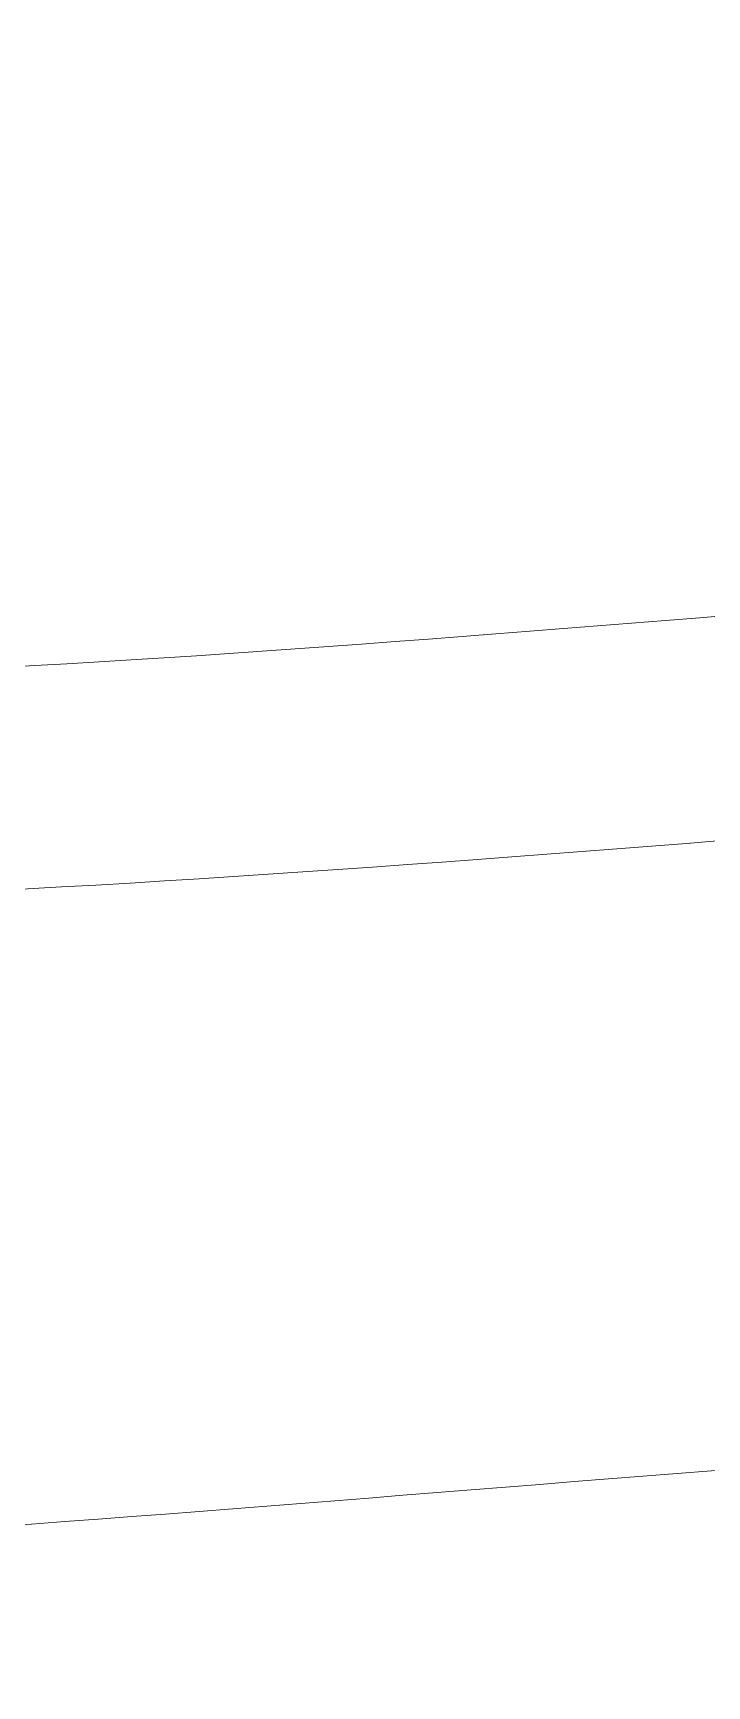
# Model space of a CAD drawing. Header units: centimetres. Extents: x -9.9 to 9.9, y -7.9 to 8.2.
# Drawn here: x 3.192 to 4.49, y -4.938 to -1.752 of the extents above; entities that cross this region are included whole.
import ezdxf

# ---------------------------------------------------------------- set-up
doc = ezdxf.new("R2010")
doc.units = ezdxf.units.CM
doc.header["$MEASUREMENT"] = 0
doc.layers.add('Layer 1', color=7, linetype='Continuous')

msp = doc.modelspace()

# ---------------------------------------------------------------- linework, layer by layer
at = {"layer": 'Layer 1', "color": 43, "lineweight": 5}
for points in [[(8.67899, -1.60104), (7.24154, -1.16273), (3.18208, -2.06752), (1.30306, -1.60104), (1.30306, -1.60104), (1.30306, -1.60104), (1.30306, -2.92915), (1.30306, -2.92915), (1.30306, -2.92915), (3.05221, -3.24612), (6.9661, -2.36548), (8.67899, -2.92915), (8.67899, -2.92915), (8.67899, -2.92915), (8.00873, -2.25889), (8.00873, -2.25889), (8.00873, -2.25889), (8.00873, -2.25889), (8.67899, -1.60104), (8.67899, -1.60104)], [(8.10722, -3.29253), (6.66977, -2.85422), (2.61031, -3.75901), (0.73129, -3.29253), (0.73129, -3.29253), (0.73129, -3.29253), (0.73129, -4.62064), (0.73129, -4.62064), (0.73129, -4.62064), (2.48044, -4.93761), (6.39433, -4.05697), (8.10722, -4.62064), (8.10722, -4.62064), (8.10722, -4.62064), (7.43696, -3.95038), (7.43696, -3.95038), (7.43696, -3.95038), (7.43696, -3.95038), (8.10722, -3.29253), (8.10722, -3.29253)]]:
    msp.add_open_spline(points, degree=3, knots=[0, 0, 0, 0, 0.1666667, 0.1666667, 0.1666667, 0.1666667, 0.3333333, 0.3333333, 0.3333333, 0.3333333, 0.5, 0.5, 0.5, 0.5, 0.6666667, 0.6666667, 0.6666667, 0.6666667, 1, 1, 1, 1], dxfattribs=at)

doc.saveas('drawing.dxf')
